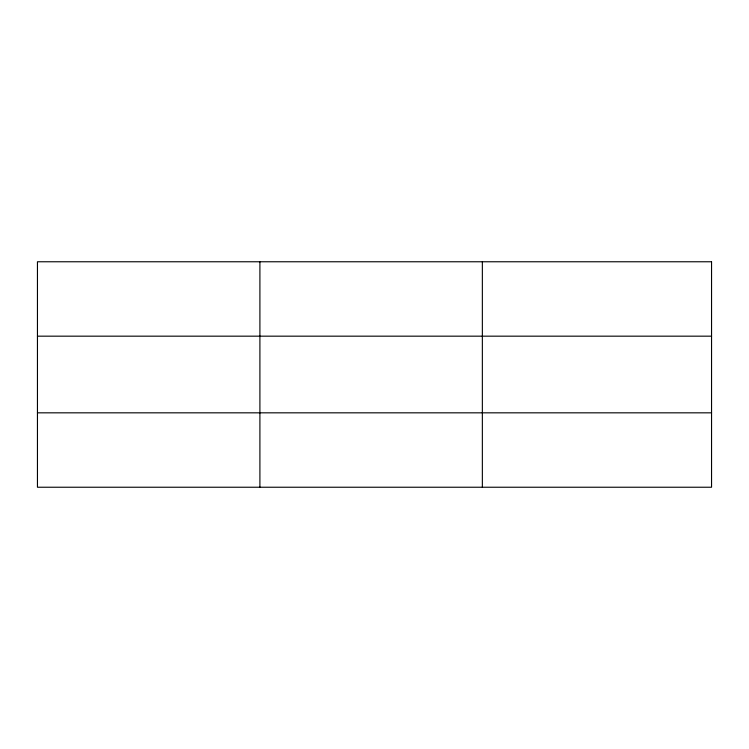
<?xml version="1.0" encoding="UTF-8"?>
<svg xmlns="http://www.w3.org/2000/svg" width="749" height="749" viewBox="0 0 749 749"><rect width="100%" height="100%" fill="white"/><g stroke="black" fill="none" stroke-linecap="round" stroke-linejoin="round"><path stroke-width="1.12" d="M259.903 261.766L259.903 487.234M482.356 261.766L482.356 487.234M37.45 336.17L711.55 336.17M37.45 412.83L711.55 412.83M711.55 261.766L711.55 487.234L37.45 487.234L37.45 261.766L711.55 261.766"/></g></svg>
